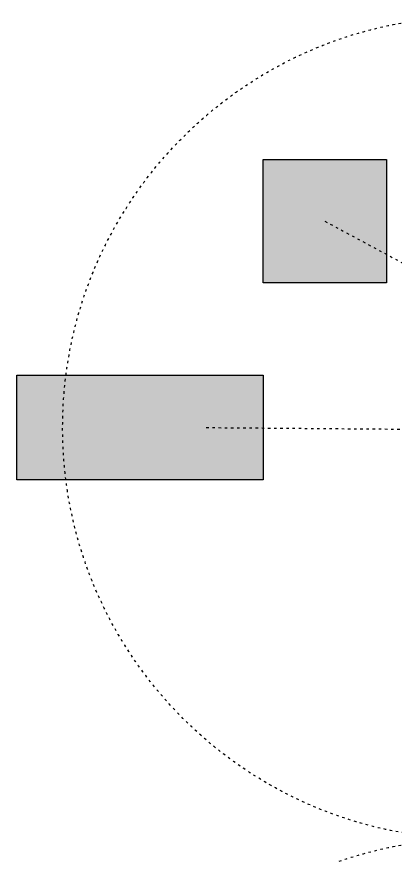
# Model space of a CAD drawing. Header units: millimetres. Extents: x 851 to 5074, y 119 to 8119.
# Drawn here: x 851 to 2694, y 4039 to 8119 of the extents above; entities that cross this region are included whole.
import ezdxf

# ---------------------------------------------------------------- set-up
doc = ezdxf.new("R2010")
doc.units = ezdxf.units.MM
doc.linetypes.add('ACAD_ISO03W100', pattern=[30, 12, -18])
doc.layers.get('0').update_dxf_attribs({"color": 30})
for name, color, linetype in [('Capa1', 62, 'ACAD_ISO03W100'), ('Capa2', 31, 'Continuous'), ('Capa3', 151, 'Continuous'), ('trayectoria', 250, 'ACAD_ISO03W100')]:
    doc.layers.add(name, color=color, linetype=linetype)
pattern_1 = [(0, (0, 0), (0, 6.985), [5.08, -1.905]), (90, (0, 0), (-6.985, 4e-16), [5.08, -1.905])]

msp = doc.modelspace()

# ---------------------------------------------------------------- hatches: boundary and pattern name
h = msp.add_hatch()
h.set_pattern_fill('ANGLE', color=256)
h.set_pattern_definition(pattern_1)
h.paths.add_polyline_path([(2051, 2373.2), (1090.6, 2373.2, 0.031831), (1074.4, 2119.3, 0.032115), (1090.8, 1863.2), (2051, 1863.2)])
h.paths.add_polyline_path([(2051, 6375.4), (1090.8, 6375.4, 0.032115), (1074.4, 6119.3, 0.031831), (1090.6, 5865.4), (2051, 5865.4)])
h.paths.add_polyline_path([(1090.6, 2373.2), (851, 2373.2), (851, 1863.2), (1090.8, 1863.2, -0.032115), (1074.4, 2119.3, -0.031831)])
h.paths.add_polyline_path([(1074.4, 6119.3, -0.032115), (1090.8, 6375.4), (851, 6375.4), (851, 5865.4), (1090.6, 5865.4, -0.031831)])
at = {"layer": 'Capa2', "true_color": 0xadddf7}
h = msp.add_hatch(dxfattribs=at)
h.set_pattern_fill('ANGLE', color=141)
h.set_pattern_definition(pattern_1)
h.paths.add_polyline_path([(2651, 7424.5), (2051, 7424.5), (2051, 6824.5), (2651, 6824.5)])
h.paths.add_polyline_path([(2801, 7324.5), (2751, 7324.5), (2751, 6824.5), (2801, 6824.5)])
h.paths.add_polyline_path([(2651, 1414.1), (2051, 1414.1), (2051, 814.1), (2651, 814.1)])
h.paths.add_polyline_path([(2801, 1414.1), (2751, 1414.1), (2751, 914.1), (2801, 914.1)])
at = {"layer": 'Capa2'}
h = msp.add_hatch(dxfattribs=at)
h.set_pattern_fill('ANGLE', color=256)
h.set_pattern_definition(pattern_1)
h.paths.add_polyline_path([(2051, 6375.4), (1090.8, 6375.4, 0.032115), (1074.4, 6119.3, 0.031831), (1090.6, 5865.4), (2051, 5865.4)])
h.paths.add_polyline_path([(2051, 2373.2), (1090.6, 2373.2, 0.031831), (1074.4, 2119.3, 0.032115), (1090.8, 1863.2), (2051, 1863.2)])
h.paths.add_polyline_path([(1090.6, 2373.2), (851, 2373.2), (851, 1863.2), (1090.8, 1863.2, -0.032115), (1074.4, 2119.3, -0.031831)])
h.paths.add_polyline_path([(1074.4, 6119.3, -0.032115), (1090.8, 6375.4), (851, 6375.4), (851, 5865.4), (1090.6, 5865.4, -0.031831)])

# ---------------------------------------------------------------- linework, layer by layer
at = {"layer": 'Capa1'}
for centre in [(3074.4, 6119.3), (3074.4, 2119.3)]:
    msp.add_circle(centre, 2000, dxfattribs=at)
at = {"layer": 'Capa2'}
msp.add_lwpolyline([(851, 6375.4), (2051, 6375.4), (2051, 5865.4), (851, 5865.4)], close=True, dxfattribs=at)
at = {"layer": 'Capa3'}
msp.add_lwpolyline([(2051, 7424.5), (2651, 7424.5), (2651, 6824.5), (2051, 6824.5)], close=True, dxfattribs=at)
at = {"layer": 'trayectoria'}
for p in [(2351, 7124.5), (1773.6, 6120.4)]:
    msp.add_line(p, (4259.8, 6100.3), dxfattribs=at)

doc.saveas('drawing.dxf')
